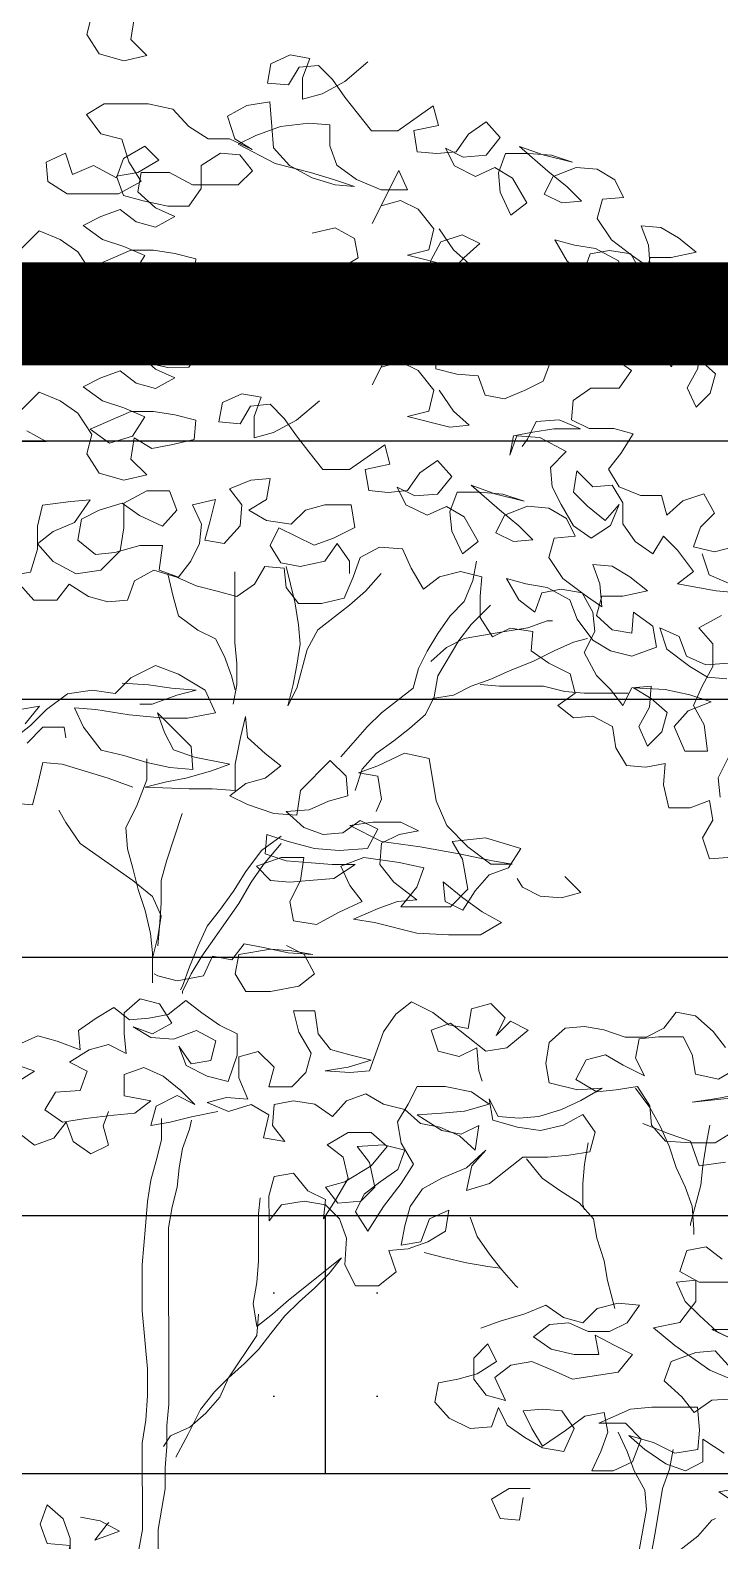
# Model space of a CAD drawing. Header units: metres. Extents: x -58 to 722, y -1100 to 345.
# Drawn here: x 243.025 to 243.292, y -482.747 to -482.162 of the extents above; entities that cross this region are included whole.
import ezdxf

# ---------------------------------------------------------------- set-up
doc = ezdxf.new("R2010")
doc.units = ezdxf.units.M
doc.header["$MEASUREMENT"] = 0
doc.linetypes.add('HIDDEN2', pattern=[0.1875, 0.125, -0.0625])
doc.layers.add('FSR_ARQ_006ARBOLES', color=74, linetype='Continuous', lineweight=0)
doc.layers.add('muro bajo', color=33, linetype='Continuous', lineweight=9)
doc.layers.add('FSR_ARQ_007PROYECCIONES', color=200, linetype='HIDDEN2')
doc.layers.add('FSR_ARQ_008MOBILIARIO', color=115, linetype='Continuous')

# ---------------------------------------------------------------- blocks, each defined once
blk = doc.blocks.new('arboles fsr 01')
at = {"layer": 'FSR_ARQ_006ARBOLES'}
for points in [[(186.42179, -34.76714), (186.42321, -34.77573), (186.41677, -34.78216), (186.42607, -34.78431), (186.43608, -34.78146), (186.4411, -34.7736), (186.43896, -34.76573)], [(186.32705, -34.78477), (186.33634, -34.79264), (186.34563, -34.79766), (186.3535, -34.79981), (186.35351, -34.79123), (186.35065, -34.78336), (186.35852, -34.78193), (186.36639, -34.78552), (186.36781, -34.79339), (186.35923, -34.79409), (186.35494, -34.78694), (186.34707, -34.78622), (186.34135, -34.79193), (186.33633, -34.79908), (186.33132, -34.80551), (186.32559, -34.81266), (186.31487, -34.81265), (186.30057, -34.80262), (186.29842, -34.81049), (186.30843, -34.81264), (186.30699, -34.82122), (186.29912, -34.82193), (186.29126, -34.82121), (186.28626, -34.81405), (186.27911, -34.80904), (186.27338, -34.81547), (186.2791, -34.82263), (186.28839, -34.82335), (186.29555, -34.81978), (186.29197, -34.82693), (186.28338, -34.83121), (186.27552, -34.82763), (186.26836, -34.83192), (186.26263, -34.84192), (186.26906, -34.84694), (186.27336, -34.83764), (186.27408, -34.82978), (186.27123, -34.82191), (186.26193, -34.8219), (186.25263, -34.8226), (186.24405, -34.82546), (186.2555, -34.82261), (186.26551, -34.81904), (186.25406, -34.82904), (186.24619, -34.83547), (186.24046, -34.84119), (186.24833, -34.84191), (186.25548, -34.83834), (186.25191, -34.83119), (186.24262, -34.8276), (186.23403, -34.82831), (186.22688, -34.83259), (186.2233, -34.83974), (186.23188, -34.84047), (186.23402, -34.84833), (186.22829, -34.85691), (186.2197, -34.86334), (186.21254, -34.86834), (186.21327, -34.85904), (186.21613, -34.85118), (186.20827, -34.85189), (186.20111, -34.85617), (186.19395, -34.86189), (186.20396, -34.86404), (186.21255, -34.86405), (186.21468, -34.87192), (186.20824, -34.87763), (186.20037, -34.87906), (186.19967, -34.87047), (186.19179, -34.87619), (186.19036, -34.88477), (186.20037, -34.88835), (186.20895, -34.88622), (186.21611, -34.88193), (186.22255, -34.87336), (186.22542, -34.86549), (186.23472, -34.86049), (186.2433, -34.85907), (186.25117, -34.85693), (186.24616, -34.86551), (186.23972, -34.87051), (186.23686, -34.86264), (186.229, -34.8612), (186.22041, -34.86263), (186.21612, -34.87049), (186.21539, -34.87836), (186.21968, -34.88694), (186.21466, -34.89623), (186.20894, -34.90195), (186.20392, -34.90838), (186.20035, -34.90123), (186.19249, -34.90051), (186.19319, -34.90909), (186.19748, -34.91696), (186.1939, -34.92482), (186.18818, -34.9191), (186.18604, -34.91123), (186.19248, -34.90551), (186.19964, -34.90123), (186.18676, -34.90193), (186.17675, -34.90407)], [(186.18106, -34.88047), (186.18893, -34.8769), (186.18606, -34.88548), (186.17676, -34.89262)], [(186.29808, -34.8524), (186.29235, -34.86098), (186.28591, -34.86669), (186.29378, -34.86741), (186.31094, -34.86314), (186.30236, -34.86099), (186.30023, -34.8524), (186.30667, -34.84454), (186.31383, -34.84097), (186.32169, -34.84312), (186.32526, -34.85028), (186.31455, -34.82881), (186.31097, -34.83668), (186.3217, -34.83669), (186.33171, -34.8324), (186.33959, -34.82669), (186.34245, -34.81883), (186.34246, -34.81024), (186.35104, -34.80954), (186.36249, -34.81098), (186.3725, -34.81456), (186.37964, -34.81814), (186.36462, -34.826), (186.35031, -34.82956), (186.34101, -34.83241), (186.33243, -34.83527), (186.34029, -34.83456), (186.34959, -34.83171), (186.3589, -34.82671), (186.36534, -34.81956), (186.36606, -34.81098), (186.36679, -34.80097), (186.37608, -34.80241), (186.38395, -34.80671), (186.38108, -34.816), (186.37392, -34.82029), (186.38322, -34.816), (186.39181, -34.81601), (186.39968, -34.81101), (186.40612, -34.80387), (186.41613, -34.80173), (186.43401, -34.80175), (186.44116, -34.80604), (186.43543, -34.8139), (186.42685, -34.81604), (186.42398, -34.82534), (186.41897, -34.8332), (186.42826, -34.83821), (186.449, -34.83823), (186.45687, -34.83323), (186.45759, -34.82537), (186.44973, -34.82178), (186.44686, -34.83036), (186.43828, -34.82678), (186.42898, -34.83178), (186.42613, -34.82391), (186.41755, -34.81889), (186.41182, -34.82461), (186.4204, -34.82963), (186.42898, -34.83106), (186.42611, -34.83893), (186.41824, -34.84107), (186.40823, -34.8432), (186.39965, -34.8432), (186.39465, -34.83604), (186.39466, -34.82674), (186.38679, -34.82173), (186.37893, -34.82244), (186.37391, -34.82887), (186.37963, -34.83459), (186.39822, -34.83461), (186.40753, -34.82961), (186.41897, -34.82962), (186.42039, -34.83749), (186.41324, -34.84392), (186.40537, -34.84749), (186.41323, -34.85179), (186.4211, -34.84965), (186.42754, -34.84465), (186.4354, -34.84752), (186.44255, -34.8511), (186.43468, -34.85682), (186.42609, -34.85967), (186.41751, -34.86324), (186.42251, -34.87111), (186.4318, -34.87398), (186.43968, -34.86826), (186.42323, -34.8611), (186.41394, -34.86109), (186.40535, -34.86251), (186.39677, -34.86465), (186.39747, -34.87252), (186.40677, -34.87467), (186.41464, -34.87611), (186.42179, -34.87182), (186.42321, -34.88041), (186.41677, -34.88684), (186.42607, -34.88899), (186.43608, -34.88614), (186.4411, -34.87828), (186.43896, -34.87041), (186.44469, -34.86183), (186.45184, -34.85683), (186.46043, -34.85326), (186.46758, -34.86042)], [(186.46542, -34.869), (186.45755, -34.87329), (186.46828, -34.8733)], [(186.34963, -34.85422), (186.34034, -34.85207), (186.33247, -34.85635), (186.33103, -34.86422), (186.33818, -34.86851), (186.33102, -34.87208), (186.32101, -34.87064), (186.31243, -34.86992), (186.31028, -34.87779), (186.30383, -34.88279), (186.3017, -34.87492), (186.3017, -34.86562), (186.29742, -34.85775), (186.28884, -34.85488), (186.28169, -34.85845), (186.28812, -34.86418), (186.29383, -34.87062), (186.29526, -34.87849), (186.28667, -34.87776), (186.27881, -34.8749), (186.2738, -34.88204), (186.28094, -34.88849), (186.28881, -34.88921), (186.29667, -34.89279), (186.29953, -34.90066), (186.29952, -34.90924), (186.29093, -34.91138), (186.28235, -34.91209), (186.27948, -34.91995), (186.27162, -34.92138), (186.26304, -34.91779), (186.25589, -34.91421), (186.25303, -34.90634), (186.24374, -34.90419), (186.23587, -34.90346), (186.22729, -34.90489), (186.22013, -34.90989), (186.22513, -34.91704), (186.23657, -34.91705), (186.24372, -34.92207), (186.24443, -34.92993), (186.23727, -34.9335), (186.22726, -34.9335), (186.21939, -34.93563), (186.22439, -34.94351), (186.22939, -34.94995), (186.22509, -34.95709), (186.21651, -34.96066), (186.20793, -34.96065), (186.20577, -34.96852), (186.19934, -34.96279), (186.19076, -34.95992), (186.18646, -34.96779), (186.19218, -34.97351), (186.19503, -34.98138), (186.18645, -34.98352), (186.17858, -34.98137)], [(186.18065, -35.06648), (186.18494, -35.07507), (186.18421, -35.08293)], [(186.17918, -35.10724), (186.18848, -35.10797), (186.19135, -35.09939), (186.18707, -35.09223), (186.1885, -35.08437), (186.19637, -35.08723), (186.20495, -35.08724), (186.2071, -35.07795), (186.2064, -35.06936), (186.21426, -35.0708), (186.22213, -35.07009), (186.22643, -35.06295), (186.22787, -35.05436), (186.23574, -35.05008), (186.2436, -35.0508), (186.25005, -35.0458), (186.2429, -35.04079), (186.24505, -35.03292), (186.25364, -35.02864), (186.26079, -35.02364), (186.26009, -35.01577), (186.26938, -35.01435), (186.27653, -35.01793), (186.28155, -35.01007), (186.28155, -35.00149), (186.28085, -34.99362), (186.28943, -34.99148), (186.29801, -34.99364), (186.30444, -34.99865), (186.30946, -34.99007), (186.31304, -34.98221), (186.32234, -34.9815), (186.3302, -34.9858), (186.33306, -34.99367), (186.33662, -35.00225), (186.34592, -35.00441), (186.35522, -35.00442), (186.36023, -34.99798), (186.36095, -34.99012), (186.36882, -34.98941), (186.3731, -34.99657), (186.38025, -35.00158), (186.38812, -34.99944), (186.39671, -34.9973), (186.40458, -34.99373), (186.41388, -34.99088), (186.42174, -34.99518), (186.42459, -35.00305), (186.43246, -35.00377), (186.44033, -35.00163), (186.4482, -34.99663), (186.4532, -35.00308), (186.4625, -35.00308), (186.46823, -34.99665)], [(186.47181, -34.99308), (186.46394, -34.99164), (186.46109, -34.98234), (186.4611, -34.97305), (186.45896, -34.96446), (186.44752, -34.96302), (186.43965, -34.9623), (186.44608, -34.9716), (186.45466, -34.97518), (186.46109, -34.9802), (186.45465, -34.98734), (186.44534, -34.99234), (186.43533, -34.9909), (186.42747, -34.98303), (186.42605, -34.97373), (186.42606, -34.96372), (186.41677, -34.9587), (186.40747, -34.95869), (186.4046, -34.96656), (186.41032, -34.973), (186.41962, -34.96872), (186.42677, -34.96372), (186.43607, -34.96659), (186.44322, -34.97017), (186.44464, -34.97875), (186.43748, -34.98447), (186.42962, -34.98374), (186.41961, -34.98087), (186.41031, -34.98087), (186.41173, -34.99088), (186.40386, -34.99373), (186.39886, -34.98729), (186.39529, -34.98014), (186.39458, -34.97227), (186.39817, -34.96441), (186.38887, -34.96225), (186.39101, -34.97084), (186.39315, -34.9787), (186.38528, -34.98013), (186.37885, -34.97297), (186.37814, -34.96439), (186.38315, -34.95795), (186.37457, -34.95437), (186.36671, -34.95365), (186.36813, -34.96223), (186.37528, -34.96653), (186.36812, -34.97081), (186.35811, -34.97224), (186.35239, -34.96651), (186.34453, -34.96436), (186.3338, -34.96435), (186.33236, -34.97364), (186.34094, -34.97794), (186.3488, -34.98081), (186.36311, -34.97367), (186.36668, -34.98083), (186.36238, -34.98797), (186.35452, -34.9894), (186.34451, -34.98724), (186.33951, -34.98009), (186.33449, -34.98723), (186.33449, -34.99224)], [(186.29808, -34.91783), (186.29235, -34.9264), (186.28591, -34.93212), (186.29378, -34.93284), (186.31094, -34.92857), (186.30236, -34.92641), (186.30023, -34.91783), (186.30667, -34.90997), (186.31383, -34.9064), (186.32169, -34.90855), (186.32526, -34.9157), (186.31455, -34.89424), (186.31097, -34.9021), (186.3217, -34.90211), (186.33171, -34.89783), (186.33959, -34.89212), (186.34245, -34.88425), (186.34246, -34.87567), (186.35104, -34.87496), (186.36249, -34.8764), (186.3725, -34.87999), (186.37964, -34.88357), (186.36462, -34.89142), (186.35031, -34.89499), (186.34101, -34.89784), (186.33243, -34.90069), (186.34029, -34.89998), (186.34959, -34.89713), (186.3589, -34.89213), (186.36534, -34.88499), (186.36606, -34.87641), (186.36679, -34.86639), (186.37608, -34.86783), (186.38395, -34.87213), (186.38108, -34.88143), (186.37392, -34.88571), (186.38322, -34.88143), (186.39181, -34.88144), (186.39968, -34.87644), (186.40612, -34.86929), (186.41613, -34.86715), (186.43401, -34.86717), (186.44116, -34.87147), (186.43543, -34.87933), (186.42685, -34.88147), (186.42398, -34.89076), (186.41897, -34.89863), (186.42826, -34.90364), (186.449, -34.90366), (186.45687, -34.89866), (186.45759, -34.89079), (186.44973, -34.88721), (186.44686, -34.89579), (186.43828, -34.89221), (186.42898, -34.8972), (186.42613, -34.88933), (186.41755, -34.88432), (186.41182, -34.89004), (186.4204, -34.89505), (186.42898, -34.89649), (186.42611, -34.90435), (186.41824, -34.90649), (186.40823, -34.90863), (186.39965, -34.90862), (186.39465, -34.90146), (186.39466, -34.89217), (186.38679, -34.88715), (186.37893, -34.88786), (186.37391, -34.89429), (186.37963, -34.90002), (186.39822, -34.90004), (186.40753, -34.89504), (186.41897, -34.89505), (186.42039, -34.90292), (186.41324, -34.90935), (186.40537, -34.91292), (186.41323, -34.91722), (186.4211, -34.91508), (186.42754, -34.91008), (186.4354, -34.91294), (186.44255, -34.91653), (186.43468, -34.92224), (186.42609, -34.92509), (186.41751, -34.92866), (186.42251, -34.93653), (186.4318, -34.9394), (186.43968, -34.93369), (186.42323, -34.92652), (186.41394, -34.92651), (186.40535, -34.92794), (186.39677, -34.93007), (186.39747, -34.93794), (186.40677, -34.9401), (186.41464, -34.94153), (186.42179, -34.93725), (186.42321, -34.94583), (186.41677, -34.95226), (186.42607, -34.95442), (186.43608, -34.95157), (186.4411, -34.9437), (186.43896, -34.93583), (186.44469, -34.92726), (186.45184, -34.92226), (186.46043, -34.91869), (186.46758, -34.92585)], [(186.46542, -34.93443), (186.45755, -34.93871), (186.46828, -34.93872)], [(186.34671, -34.92216), (186.356, -34.93004), (186.36529, -34.93505), (186.37316, -34.9372), (186.37317, -34.92862), (186.37031, -34.92075), (186.37818, -34.91933), (186.38605, -34.92291), (186.38747, -34.93078), (186.37889, -34.93149), (186.3746, -34.92433), (186.36673, -34.92361), (186.36101, -34.92933), (186.35599, -34.93647), (186.35098, -34.94291), (186.34525, -34.95005), (186.33453, -34.95004), (186.32023, -34.94002), (186.31808, -34.94788), (186.32809, -34.95004), (186.32665, -34.95862), (186.31878, -34.95933), (186.31092, -34.9586), (186.30592, -34.95145), (186.29877, -34.94643), (186.29304, -34.95287), (186.29876, -34.96002), (186.30805, -34.96075), (186.31521, -34.95718), (186.31163, -34.96433), (186.30304, -34.96861), (186.29518, -34.96503), (186.28802, -34.96931), (186.28229, -34.97932), (186.28872, -34.98433), (186.29302, -34.97504), (186.29374, -34.96717), (186.29089, -34.9593), (186.28159, -34.95929), (186.2723, -34.96), (186.26371, -34.96285), (186.27516, -34.96), (186.28517, -34.95643), (186.27372, -34.96644), (186.26585, -34.97287), (186.26012, -34.97858), (186.26799, -34.97931), (186.27514, -34.97574), (186.27157, -34.96858), (186.26228, -34.965), (186.25369, -34.9657), (186.24654, -34.96999), (186.24296, -34.97714), (186.25154, -34.97786), (186.25368, -34.98573), (186.24795, -34.99431), (186.23936, -35.00073), (186.2322, -35.00573), (186.23293, -34.99644), (186.23579, -34.98857), (186.22793, -34.98928), (186.22077, -34.99357), (186.21361, -34.99928), (186.22362, -35.00144), (186.23221, -35.00144), (186.23434, -35.00931), (186.2279, -35.01503), (186.22003, -35.01645), (186.21933, -35.00787), (186.21145, -35.01358), (186.21002, -35.02216), (186.22003, -35.02575), (186.22861, -35.02361), (186.23577, -35.01933), (186.24221, -35.01075), (186.24508, -35.00289), (186.25438, -34.99789), (186.26296, -34.99647), (186.27083, -34.99433), (186.26582, -35.0029), (186.25938, -35.00791), (186.25652, -35.00004), (186.24866, -34.9986), (186.24007, -35.00002), (186.23578, -35.00788), (186.23505, -35.01575), (186.23934, -35.02434), (186.23432, -35.03363), (186.2286, -35.03935), (186.22358, -35.04578), (186.22001, -35.03862), (186.21215, -35.0379), (186.21285, -35.04648), (186.21714, -35.05435), (186.21356, -35.06222), (186.20784, -35.05649), (186.2057, -35.04862), (186.21214, -35.04291), (186.2193, -35.03862), (186.20642, -35.03933), (186.19641, -35.04146), (186.18782, -35.04431), (186.19712, -35.0479), (186.20283, -35.05434), (186.19853, -35.06435), (186.18924, -35.06434), (186.19068, -35.05361), (186.19498, -35.04575), (186.19141, -35.03788), (186.18712, -35.03001), (186.18713, -35.02071), (186.19286, -35.01428), (186.18357, -35.00927)], [(186.18069, -35.02857), (186.18998, -35.0293), (186.19785, -35.02573), (186.20072, -35.01786), (186.20859, -35.0143), (186.20572, -35.02288), (186.19642, -35.03002), (186.18926, -35.0343), (186.1814, -35.03501)], [(186.19146, -34.98424), (186.18859, -34.99282), (186.17857, -34.9971)], [(186.1707, -35.00067), (186.18572, -34.99926), (186.20146, -34.99641), (186.19503, -34.9914), (186.20147, -34.98282), (186.2072, -34.9771), (186.21148, -34.98426), (186.21864, -34.97926), (186.22365, -34.97211), (186.22366, -34.96353), (186.22796, -34.95638), (186.23582, -34.9571), (186.24227, -34.95067), (186.24369, -34.95926), (186.23796, -34.96497), (186.2308, -34.97069), (186.22509, -34.96425), (186.22866, -34.97283), (186.23652, -34.97785), (186.24368, -34.97285), (186.24869, -34.96427), (186.25227, -34.95712), (186.25299, -34.94925), (186.24656, -34.94281), (186.2573, -34.9371), (186.2666, -34.93639), (186.26945, -34.94426), (186.26803, -34.93639), (186.26016, -34.93496), (186.25158, -34.93352), (186.24085, -34.93351), (186.24944, -34.92994), (186.25873, -34.93066), (186.2623, -34.93782), (186.26445, -34.94068)], [(186.42238, -35.07886), (186.43239, -35.07529), (186.45099, -35.06959), (186.45886, -35.06888), (186.461, -35.07818), (186.46314, -35.08605), (186.47101, -35.08534)], [(186.47031, -35.05888), (186.46388, -35.05386), (186.45745, -35.04742), (186.44887, -35.04098), (186.43886, -35.03954), (186.42956, -35.04096), (186.42313, -35.03452), (186.41313, -35.0295), (186.40382, -35.03307), (186.39309, -35.0395), (186.38879, -35.04879), (186.40023, -35.05095), (186.40953, -35.05095), (186.42384, -35.04954), (186.43743, -35.0474), (186.44601, -35.0467), (186.44243, -35.05456), (186.43527, -35.06385), (186.42597, -35.06599), (186.41667, -35.06884), (186.40737, -35.07098), (186.39807, -35.07168), (186.39879, -35.06239), (186.41239, -35.04881), (186.40952, -35.05668), (186.40594, -35.06382), (186.39736, -35.06668), (186.38305, -35.06953), (186.39092, -35.07239), (186.40093, -35.07526), (186.40879, -35.0767), (186.41737, -35.07885), (186.39949, -35.07955), (186.39019, -35.07954), (186.3809, -35.08025), (186.38091, -35.06952), (186.37877, -35.05879), (186.37663, -35.05021), (186.37591, -35.05879), (186.36875, -35.06522), (186.36231, -35.07022), (186.36874, -35.07523), (186.37661, -35.07739), (186.38304, -35.0824), (186.37588, -35.08597), (186.36515, -35.08953), (186.35585, -35.09024), (186.35443, -35.08023), (186.34229, -35.06806), (186.33584, -35.07449), (186.33512, -35.08235), (186.34299, -35.08451), (186.35085, -35.08809), (186.36015, -35.08881), (186.35299, -35.09524), (186.34512, -35.0981), (186.33725, -35.09738), (186.33011, -35.09236), (186.32295, -35.09593), (186.32723, -35.1038), (186.33868, -35.10453), (186.34869, -35.10382), (186.35942, -35.10097), (186.36801, -35.09812), (186.36871, -35.10599), (186.36013, -35.10884), (186.35011, -35.10955), (186.34153, -35.11025), (186.33223, -35.11025), (186.34081, -35.11597), (186.35082, -35.1167), (186.35869, -35.11742), (186.36656, -35.11671), (186.37228, -35.111), (186.36228, -35.10741), (186.35298, -35.1074), (186.3544, -35.1167), (186.35868, -35.12529), (186.35725, -35.13315), (186.34795, -35.13458), (186.33865, -35.12956), (186.32936, -35.12526), (186.33437, -35.11883), (186.33796, -35.11097), (186.32866, -35.10738), (186.31436, -35.10951), (186.30434, -35.11165), (186.30719, -35.11952), (186.31362, -35.12739), (186.2936, -35.12737), (186.28645, -35.12022), (186.28861, -35.10806), (186.29291, -35.10091), (186.27932, -35.09947), (186.26501, -35.10375), (186.27001, -35.11162), (186.27788, -35.11449), (186.28359, -35.12093), (186.28859, -35.1288), (186.29575, -35.12523), (186.29647, -35.11736), (186.28859, -35.12379), (186.28072, -35.12951), (186.27285, -35.13379), (186.28143, -35.13881), (186.2943, -35.13882), (186.30718, -35.13811), (186.32435, -35.13384), (186.33293, -35.13242), (186.32292, -35.12812), (186.31506, -35.12525), (186.30719, -35.12453), (186.31649, -35.11738), (186.32222, -35.11024), (186.32151, -35.10165), (186.31437, -35.09807), (186.3065, -35.09663), (186.31365, -35.09306), (186.3251, -35.09307), (186.33439, -35.09451), (186.32151, -35.10094), (186.30578, -35.10307), (186.29004, -35.10592), (186.27645, -35.10876), (186.26858, -35.11019), (186.27716, -35.11019), (186.28647, -35.10305), (186.29506, -35.09448), (186.29936, -35.08447), (186.30224, -35.06731), (186.31225, -35.06517), (186.32297, -35.07019), (186.33084, -35.07305), (186.32297, -35.07448), (186.32153, -35.08377), (186.32367, -35.08878)], [(186.42671, -35.03667), (186.41598, -35.03737), (186.40668, -35.03879), (186.39667, -35.0395), (186.40453, -35.04165), (186.41454, -35.04524), (186.41955, -35.04524)], [(186.28152, -35.03725), (186.27365, -35.03796), (186.25577, -35.03794), (186.24719, -35.04008), (186.23932, -35.04079), (186.22144, -35.04077)], [(186.46818, -35.04743), (186.46031, -35.04599), (186.46603, -35.05315)], [(186.46531, -35.06102), (186.45888, -35.05458), (186.45029, -35.05457), (186.44957, -35.05886)], [(186.41445, -35.14823), (186.41231, -35.13964), (186.41089, -35.13106), (186.41447, -35.12319), (186.42234, -35.11676), (186.44381, -35.10176), (186.44954, -35.09319), (186.45241, -35.08818)], [(186.24712, -35.11517), (186.24068, -35.1216), (186.24854, -35.12376), (186.25713, -35.12305), (186.26428, -35.11948), (186.26643, -35.11591)], [(186.3601, -35.14317), (186.35294, -35.14674), (186.34864, -35.1546), (186.35508, -35.15961), (186.36652, -35.16177), (186.37653, -35.16178), (186.38083, -35.15463), (186.3794, -35.14676), (186.36653, -35.14461), (186.35795, -35.14531), (186.34937, -35.14674), (186.35938, -35.14603), (186.36939, -35.14389), (186.37726, -35.14247), (186.38226, -35.14891), (186.39013, -35.14749), (186.3937, -35.15536), (186.40443, -35.15751), (186.4123, -35.15538), (186.41373, -35.15466)], [(186.38793, -35.21042), (186.39865, -35.21258), (186.40723, -35.21473), (186.4151, -35.21617), (186.41296, -35.2083), (186.40438, -35.204), (186.39723, -35.20757), (186.40296, -35.20186), (186.41011, -35.19614), (186.41798, -35.19257), (186.42585, -35.19544), (186.42584, -35.20402), (186.41511, -35.20616), (186.42154, -35.21117), (186.43012, -35.21189), (186.44157, -35.21333), (186.45086, -35.21477), (186.45802, -35.20977), (186.45373, -35.20262), (186.44372, -35.20189), (186.44087, -35.19402), (186.44802, -35.19045), (186.44016, -35.18544), (186.4323, -35.18329), (186.42514, -35.18686), (186.42586, -35.17899), (186.42587, -35.17041), (186.41944, -35.16468), (186.41157, -35.16682), (186.40656, -35.17468), (186.41442, -35.17898), (186.42229, -35.17613), (186.41513, -35.18041), (186.40583, -35.18112), (186.39654, -35.17753), (186.38867, -35.18182), (186.39081, -35.18969), (186.39867, -35.19112), (186.40369, -35.18398), (186.40082, -35.19184), (186.39223, -35.19612), (186.38365, -35.19826), (186.38008, -35.18753), (186.38009, -35.17895), (186.38724, -35.17538), (186.3944, -35.17038), (186.40084, -35.16538), (186.40799, -35.17111), (186.41586, -35.17254), (186.42372, -35.17327), (186.43016, -35.16827), (186.43731, -35.17256), (186.44446, -35.17758), (186.44374, -35.18544), (186.45304, -35.18188), (186.46091, -35.17974), (186.46877, -35.18332)], [(186.47019, -35.19119), (186.46232, -35.19404), (186.47019, -35.19906)], [(186.46874, -35.21908), (186.4623, -35.22408), (186.45443, -35.22121), (186.44943, -35.21477), (186.44656, -35.22264), (186.43941, -35.22764), (186.43226, -35.22405), (186.43441, -35.21619), (186.43227, -35.21046)], [(186.21556, -35.21527), (186.20483, -35.21955), (186.19624, -35.22241), (186.19266, -35.23242), (186.18193, -35.23098)], [(186.16837, -35.20379), (186.19554, -35.20667), (186.18553, -35.20523), (186.17481, -35.20308)], [(186.17625, -35.19235), (186.18482, -35.19736), (186.19412, -35.19523), (186.19556, -35.18736), (186.19914, -35.18021), (186.20916, -35.18022), (186.21702, -35.18094), (186.21845, -35.18881), (186.21486, -35.19596), (186.22345, -35.19168), (186.23061, -35.18739), (186.23847, -35.18955), (186.24275, -35.19742), (186.23417, -35.20242), (186.2263, -35.20169), (186.21772, -35.20026), (186.21271, -35.20812), (186.21198, -35.21598), (186.20626, -35.22242), (186.19624, -35.22312), (186.18623, -35.22311), (186.17908, -35.21881)], [(186.18197, -35.18449), (186.18699, -35.17806), (186.19414, -35.17163), (186.20201, -35.1702), (186.20701, -35.17664), (186.21416, -35.18023), (186.22275, -35.18023), (186.23133, -35.17738), (186.2392, -35.17596), (186.24706, -35.17668), (186.2535, -35.18241), (186.25492, -35.19099), (186.25348, -35.19886), (186.24204, -35.20171), (186.23202, -35.20098), (186.2406, -35.206), (186.24847, -35.20958), (186.25776, -35.21245), (186.26563, -35.21317), (186.27421, -35.21247), (186.27779, -35.20532), (186.27635, -35.2139), (186.26634, -35.21675), (186.25704, -35.21817), (186.24774, -35.21602), (186.23988, -35.21172), (186.23487, -35.21887), (186.23701, -35.22674), (186.24559, -35.22817), (186.25417, -35.2289), (186.26418, -35.22891), (186.27061, -35.23392), (186.27776, -35.23965), (186.28706, -35.24252), (186.28492, -35.2325), (186.2792, -35.22606), (186.28706, -35.23322), (186.29707, -35.23752), (186.30494, -35.24182), (186.30994, -35.24897), (186.31207, -35.25684), (186.3135, -35.26471), (186.30563, -35.26327), (186.30206, -35.25397), (186.2942, -35.25039), (186.29562, -35.25897), (186.30277, -35.26327), (186.31064, -35.26614), (186.3185, -35.26686), (186.31563, -35.27544), (186.32278, -35.28117), (186.33208, -35.28118), (186.33638, -35.2726), (186.33567, -35.26187), (186.33854, -35.25401), (186.34427, -35.24829), (186.35285, -35.24687), (186.36215, -35.24831), (186.36715, -35.25475), (186.36716, -35.24473), (186.36502, -35.23686), (186.35715, -35.23543), (186.35142, -35.24257), (186.34427, -35.24614), (186.34498, -35.25401), (186.33998, -35.24614), (186.33498, -35.23755), (186.33713, -35.22897), (186.34357, -35.22397), (186.335, -35.21896), (186.3257, -35.21895), (186.31926, -35.22466), (186.32569, -35.23254), (186.33641, -35.23898), (186.34427, -35.24114), (186.33926, -35.24757), (186.32996, -35.24685), (186.32425, -35.24112), (186.3264, -35.23111), (186.33141, -35.22468), (186.32069, -35.22395), (186.3121, -35.22609), (186.31496, -35.23396), (186.3221, -35.23897), (186.32854, -35.24398), (186.33211, -35.25114), (186.32709, -35.259), (186.32066, -35.24898), (186.31352, -35.23968), (186.30852, -35.23181), (186.31354, -35.22323), (186.31497, -35.21465), (186.31069, -35.20749), (186.30712, -35.20034), (186.29568, -35.20033), (186.28495, -35.20246), (186.27779, -35.20746), (186.2878, -35.21033), (186.2971, -35.21106), (186.30711, -35.21178), (186.29709, -35.21821), (186.28922, -35.21963), (186.28207, -35.21605), (186.28349, -35.22606), (186.28994, -35.22035), (186.29781, -35.21678), (186.30568, -35.21535), (186.31212, -35.20964), (186.3207, -35.2075), (186.32786, -35.20322), (186.33572, -35.20608), (186.34144, -35.21253), (186.34859, -35.20753), (186.35718, -35.2061), (186.36504, -35.20754), (186.36575, -35.21612), (186.36074, -35.22256), (186.36932, -35.22113), (186.36719, -35.21184), (186.37434, -35.20755), (186.38364, -35.21042), (186.39222, -35.20685), (186.38436, -35.2047), (186.37577, -35.20541), (186.37936, -35.19683), (186.37937, -35.18824), (186.3715, -35.18609), (186.36506, -35.19252), (186.3672, -35.20039), (186.3579, -35.20038), (186.35218, -35.19466), (186.35004, -35.18679), (186.35506, -35.17821), (186.35721, -35.16963), (186.34863, -35.16962), (186.34719, -35.17892), (186.34218, -35.18535), (186.33431, -35.18749), (186.32572, -35.18963), (186.33502, -35.1925), (186.34432, -35.19393), (186.3343, -35.19464), (186.32644, -35.19392), (186.32073, -35.17818), (186.31573, -35.17102), (186.3093, -35.16601), (186.30071, -35.17029), (186.29427, -35.17529), (186.2864, -35.17672), (186.28498, -35.16885), (186.27711, -35.1667), (186.27139, -35.17241), (186.27496, -35.17957), (186.26924, -35.17384), (186.26208, -35.17741), (186.27066, -35.18457), (186.27924, -35.18601), (186.29355, -35.17458), (186.30142, -35.17745), (186.29855, -35.18603), (186.28997, -35.18816), (186.28282, -35.18458), (186.28209, -35.19388), (186.28066, -35.19817)], [(186.21843, -35.20097), (186.21271, -35.20883), (186.20841, -35.2167), (186.20482, -35.22456), (186.20196, -35.23314), (186.19837, -35.241), (186.1955, -35.24887), (186.19478, -35.25817), (186.19478, -35.26031)], [(186.18838, -35.21596), (186.18981, -35.22383), (186.19123, -35.23241), (186.19194, -35.24028), (186.19621, -35.25602), (186.19621, -35.25674)], [(186.23772, -35.22316), (186.23915, -35.23174), (186.23986, -35.23961), (186.23985, -35.24819), (186.23913, -35.25034)], [(186.26275, -35.22962), (186.25631, -35.23748), (186.24915, -35.24248), (186.24128, -35.24748), (186.23555, -35.25391), (186.23411, -35.26178), (186.23124, -35.27107), (186.22981, -35.27894), (186.22694, -35.29038)], [(186.28562, -35.25324), (186.28275, -35.26111), (186.27773, -35.26825), (186.27272, -35.27469), (186.26699, -35.28112), (186.26628, -35.28183)], [(186.28128, -35.2983), (186.27342, -35.29543), (186.26341, -35.29256), (186.25483, -35.28897), (186.24767, -35.29397), (186.2398, -35.29611), (186.23409, -35.29038), (186.22551, -35.28823), (186.21692, -35.28894), (186.22192, -35.2961), (186.22907, -35.29968), (186.23765, -35.29969), (186.24553, -35.29612), (186.25339, -35.29684), (186.25982, -35.30185), (186.25267, -35.30685), (186.24337, -35.30899), (186.23336, -35.30898), (186.23479, -35.30111), (186.22692, -35.3054), (186.21977, -35.30897), (186.22548, -35.31612), (186.24407, -35.319), (186.25194, -35.31543), (186.26053, -35.31187), (186.26911, -35.3133), (186.27554, -35.31832), (186.27124, -35.32761), (186.27911, -35.32547), (186.28412, -35.31904), (186.28413, -35.31046), (186.27842, -35.30473), (186.27483, -35.31188), (186.2827, -35.31689), (186.29056, -35.31904), (186.29843, -35.32048), (186.29985, -35.32835), (186.29412, -35.33478), (186.28554, -35.33907), (186.27696, -35.33834), (186.2741, -35.33047), (186.27052, -35.33762), (186.26336, -35.34262), (186.25621, -35.34691), (186.24762, -35.34833), (186.24334, -35.33903), (186.24835, -35.33188), (186.25622, -35.33117), (186.26409, -35.33189), (186.26051, -35.33904), (186.25621, -35.34619), (186.24692, -35.33975), (186.23905, -35.33402), (186.23119, -35.33258), (186.22975, -35.34044), (186.2326, -35.34831), (186.23617, -35.35619), (186.22759, -35.35618), (186.21973, -35.35259), (186.21616, -35.34329), (186.2226, -35.33686), (186.23333, -35.33687), (186.22046, -35.33114), (186.21188, -35.33042), (186.19328, -35.3304), (186.19256, -35.3397), (186.19327, -35.34756), (186.20256, -35.349), (186.21115, -35.34472), (186.22117, -35.34187), (186.21472, -35.34758), (186.20614, -35.3533), (186.19827, -35.35615), (186.19112, -35.35257), (186.19113, -35.34327), (186.18254, -35.34898)], [(186.1768, -35.36328), (186.18467, -35.36472), (186.17608, -35.37043)], [(186.17612, -35.32681), (186.18757, -35.32753), (186.19471, -35.33255), (186.19973, -35.32611), (186.20688, -35.31968), (186.20403, -35.31181), (186.19402, -35.30823), (186.18615, -35.30751), (186.17971, -35.31465)], [(186.17686, -35.29891), (186.18759, -35.29892), (186.17829, -35.30321), (186.18545, -35.29964), (186.1926, -35.29321), (186.19833, -35.28749), (186.20191, -35.27963), (186.19405, -35.27891), (186.19404, -35.28749), (186.20047, -35.29608), (186.21119, -35.29823), (186.2026, -35.30538), (186.18829, -35.31537), (186.17971, -35.31894)], [(186.18333, -35.27031), (186.18977, -35.26531), (186.19763, -35.26675), (186.20049, -35.27534), (186.19262, -35.27962), (186.17402, -35.2796)], [(186.3042, -35.26756), (186.29633, -35.2697), (186.28703, -35.27184), (186.27845, -35.27326), (186.27344, -35.27397)], [(186.20328, -35.34757), (186.2047, -35.35544), (186.20756, -35.36331), (186.2104, -35.38048), (186.21325, -35.39622)], [(186.26406, -35.36694), (186.26548, -35.37624), (186.27335, -35.37553), (186.27693, -35.36767), (186.26978, -35.36337), (186.2612, -35.36336)], [(186.52434, -35.41366), (186.50575, -35.41365), (186.49144, -35.41506), (186.47571, -35.41648), (186.45854, -35.41861), (186.44066, -35.42146), (186.42635, -35.4243), (186.43494, -35.4193), (186.44067, -35.41001), (186.4464, -35.40143), (186.44784, -35.39357), (186.44785, -35.38356), (186.45071, -35.37569), (186.45716, -35.36998), (186.46001, -35.37785), (186.45714, -35.38571), (186.44784, -35.38642), (186.44998, -35.39429), (186.45856, -35.39715), (186.46572, -35.39359), (186.4693, -35.38644)], [(186.44356, -35.37497), (186.43569, -35.37639), (186.42782, -35.38068), (186.43783, -35.38426), (186.43283, -35.37782), (186.43212, -35.37711)]]:
    blk.add_lwpolyline(points, dxfattribs=at)
at = {"layer": 'FSR_ARQ_006ARBOLES', "color": 35}
for points in [[(186.283, -34.98719), (186.28442, -34.99505), (186.28799, -35.00364), (186.29371, -35.00937), (186.29871, -35.01652), (186.30299, -35.02368), (186.30656, -35.03083), (186.3087, -35.0387), (186.32156, -35.04873), (186.32728, -35.05446), (186.33299, -35.0609), (186.338, -35.06662)], [(186.32161, -34.99223), (186.32804, -34.99939), (186.33448, -35.00511), (186.34734, -35.01514), (186.35162, -35.02301), (186.3559, -35.03875), (186.35947, -35.0459), (186.35733, -35.03732), (186.35591, -35.02945), (186.35449, -35.02087), (186.35521, -35.013), (186.35665, -35.0037), (186.36024, -34.9894)], [(186.38098, -34.99157), (186.38095, -35.02017), (186.38023, -35.02876), (186.38022, -35.03734), (186.38164, -35.04521)], [(186.40815, -34.99231), (186.406, -35.0016), (186.40385, -35.00947), (186.39597, -35.01518), (186.38882, -35.01875), (186.38524, -35.0259), (186.38237, -35.03376), (186.38093, -35.03949)], [(186.33226, -35.08021), (186.32941, -35.07162), (186.32369, -35.06518), (186.31655, -35.06017), (186.31011, -35.05515), (186.30368, -35.04943), (186.30011, -35.04227), (186.29869, -35.03369), (186.29012, -35.01938), (186.28512, -35.01294), (186.27726, -35.00506)], [(186.30156, -35.02797), (186.29512, -35.02224), (186.28798, -35.01866), (186.28011, -35.01722), (186.27153, -35.01578), (186.26223, -35.01434), (186.25437, -35.01148), (186.25222, -35.01147)], [(186.30083, -35.04299), (186.29225, -35.04155), (186.2851, -35.03797), (186.27723, -35.0351), (186.26937, -35.03152), (186.26007, -35.02793), (186.2515, -35.02363), (186.24363, -35.02005), (186.23791, -35.01861)], [(186.41667, -35.06741), (186.41666, -35.07599), (186.42094, -35.08672), (186.42522, -35.09531), (186.4245, -35.10389), (186.42235, -35.11176), (186.42019, -35.12034), (186.41733, -35.12892), (186.41517, -35.13821), (186.41445, -35.14608), (186.41444, -35.15824)], [(186.40234, -35.08957), (186.40876, -35.10888), (186.4109, -35.11675), (186.41089, -35.12605), (186.4116, -35.13535), (186.41231, -35.14322)], [(186.36228, -35.09883), (186.37014, -35.10456), (186.37657, -35.11315), (186.38157, -35.12102), (186.38729, -35.12889), (186.39229, -35.13533), (186.39586, -35.1432), (186.39942, -35.15179), (186.40228, -35.15966), (186.40299, -35.16109)], [(186.36228, -35.10169), (186.36942, -35.11028), (186.37442, -35.11744), (186.37942, -35.12602), (186.39442, -35.14749), (186.39871, -35.15465), (186.40228, -35.1618), (186.40228, -35.16252)], [(186.41776, -35.43073), (186.41777, -35.42072), (186.41421, -35.41213), (186.41208, -35.38853), (186.41209, -35.37995), (186.41067, -35.37136), (186.40924, -35.3635), (186.40925, -35.35491), (186.40854, -35.34633), (186.40855, -35.33775), (186.40784, -35.32916), (186.40791, -35.25764), (186.40649, -35.24906), (186.40435, -35.24119), (186.40364, -35.23332), (186.40222, -35.22546), (186.39936, -35.21759), (186.39865, -35.21401)], [(186.41081, -35.21331), (186.4108, -35.22189), (186.41294, -35.23047), (186.41508, -35.23834), (186.4165, -35.24692), (186.41721, -35.25694), (186.41862, -35.27267), (186.41861, -35.29127), (186.41644, -35.31487), (186.41643, -35.3256), (186.41714, -35.33561), (186.41856, -35.34491), (186.41853, -35.37995), (186.4228, -35.40356), (186.4235, -35.41143), (186.42493, -35.42001), (186.42635, -35.42788), (186.4292, -35.43432)], [(186.40496, -35.35062), (186.39997, -35.34132), (186.39497, -35.3313), (186.38925, -35.32414), (186.38354, -35.31841), (186.37711, -35.31269), (186.37139, -35.30696), (186.36639, -35.30052), (186.36067, -35.29336), (186.35496, -35.28763), (186.34853, -35.28191), (186.34281, -35.27618), (186.33781, -35.26974), (186.35925, -35.28692), (186.36568, -35.29265), (186.37211, -35.29766), (186.37355, -35.28837), (186.37213, -35.27978), (186.37142, -35.2712), (186.37144, -35.25189), (186.37073, -35.24545)], [(186.3714, -35.29266), (186.37211, -35.30124), (186.38354, -35.31841), (186.38711, -35.32628), (186.39282, -35.33273), (186.39925, -35.33845), (186.40712, -35.34204), (186.40997, -35.34633)], [(186.22546, -35.34044), (186.22188, -35.3483), (186.21901, -35.35617), (186.21471, -35.36403), (186.21399, -35.3719), (186.21683, -35.38764), (186.2204, -35.39479), (186.22254, -35.40266), (186.22611, -35.41053), (186.23253, -35.43414), (186.23395, -35.44201), (186.23609, -35.44988), (186.23966, -35.45703), (186.24108, -35.46204)], [(186.23393, -35.45703), (186.22893, -35.45058), (186.22823, -35.442), (186.22537, -35.43413), (186.22467, -35.42626), (186.22467, -35.41768), (186.22253, -35.40981), (186.21897, -35.40266), (186.21397, -35.3955), (186.2061, -35.39263), (186.19324, -35.38261), (186.18752, -35.37617), (186.18609, -35.37545)]]:
    blk.add_lwpolyline(points, dxfattribs=at)

msp = doc.modelspace()

# ---------------------------------------------------------------- hatches: boundary and pattern name
at = {"layer": 'FSR_ARQ_008MOBILIARIO', "ltscale": 0.005}
h = msp.add_hatch(dxfattribs=at)
h.set_pattern_fill('BOARDWN', color=256, scale=0.05, pattern_type=2)
h.set_pattern_definition([(0, (241.93889, -478.3208), (0, 0.1), []), (90, (241.9389, -478.3208), (-0.2, 0.2), [0.1, -0.7]), (90, (241.9589, -478.2908), (-0.2, 0.2), [0, -0.04, 0, -0.76]), (90, (242.7189, -478.2908), (-0.2, 0.2), [0, -0.04, 0, -0.76]), (90, (242.3389, -478.2208), (-0.2, 0.2), [0.1, -0.7]), (90, (242.3189, -478.1908), (-0.2, 0.2), [0, -0.04, 0, -0.76]), (90, (242.3589, -478.1908), (-0.2, 0.2), [0, -0.04, 0, -0.76])])
h.paths.add_polyline_path([(244.33859, -482.2444), (241.83859, -482.2544), (241.83859, -484.65142), (244.33859, -484.65142)])

# ---------------------------------------------------------------- linework, layer by layer
at = {"layer": 'FSR_ARQ_007PROYECCIONES', "ltscale": 1.5}
msp.add_line((231.92999, -482.27142), (248.29485, -482.27142), dxfattribs=at)
at = {"layer": 'muro bajo', "ltscale": 0.005, "const_width": 0.04}
msp.add_lwpolyline([(236.43859, -478.21142), (244.33859, -478.21142), (244.33859, -482.27142), (236.43859, -482.27142)], close=True, dxfattribs=at)
at = {"layer": 'muro bajo', "ltscale": 0.005}
for points in [[(236.43859, -482.26142), (244.33859, -482.26142)], [(236.43859, -482.27142), (244.33859, -482.27142)]]:
    msp.add_lwpolyline(points, dxfattribs=at)

# ---------------------------------------------------------------- block references
at = {"layer": 'FSR_ARQ_006ARBOLES', "xscale": -0.9551441900355857, "yscale": 0.9551441900355857, "zscale": 0.9551441900355857}
msp.add_blockref('arboles fsr 01', (421.12469, -448.94936), dxfattribs=at)

doc.saveas('drawing.dxf')
